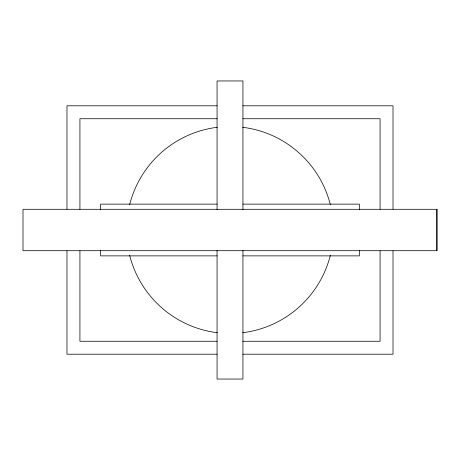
<?xml version="1.0" encoding="UTF-8"?>
<svg xmlns="http://www.w3.org/2000/svg" width="460" height="460" viewBox="0 0 460 460"><rect width="100%" height="100%" fill="white"/><g stroke="black" fill="none" stroke-linecap="round" stroke-linejoin="round"><path stroke-width="0.69" d="M217.074 105.8L66.987 105.8L66.987 209.179M242.926 105.8L393.012 105.8L393.012 209.179M217.074 118.737L79.925 118.737L79.925 209.185M242.926 118.737L380.075 118.737L380.075 209.185M217.062 204.125L100.625 204.125L100.625 209.875M242.937 204.125L359.375 204.125L359.375 209.875M217.062 255.875L100.625 255.875L100.625 250.125M242.937 255.875L359.375 255.875L359.375 250.125M217.074 341.262L79.925 341.262L79.925 250.815M242.926 341.262L380.075 341.262L380.075 250.815M217.074 354.2L66.987 354.2L66.987 250.821M242.926 354.2L393.012 354.2L393.012 250.821M436.822 209.3L436.822 250.7M242.937 209.53L242.937 80.96L217.062 80.96L217.062 209.53M242.937 250.47L242.937 379.04L217.062 379.04L217.062 250.47M330.366 255.271A103.5 103.5 0 0 1 242.73 332.712M217.269 332.712A103.5 103.5 0 0 1 129.634 255.271M129.634 204.729A103.5 103.5 0 0 1 217.269 127.288M242.73 127.288A103.5 103.5 0 0 1 330.366 204.729M437 209.3L23 209.3L23 250.7L437 250.7L437 209.3"/></g></svg>
